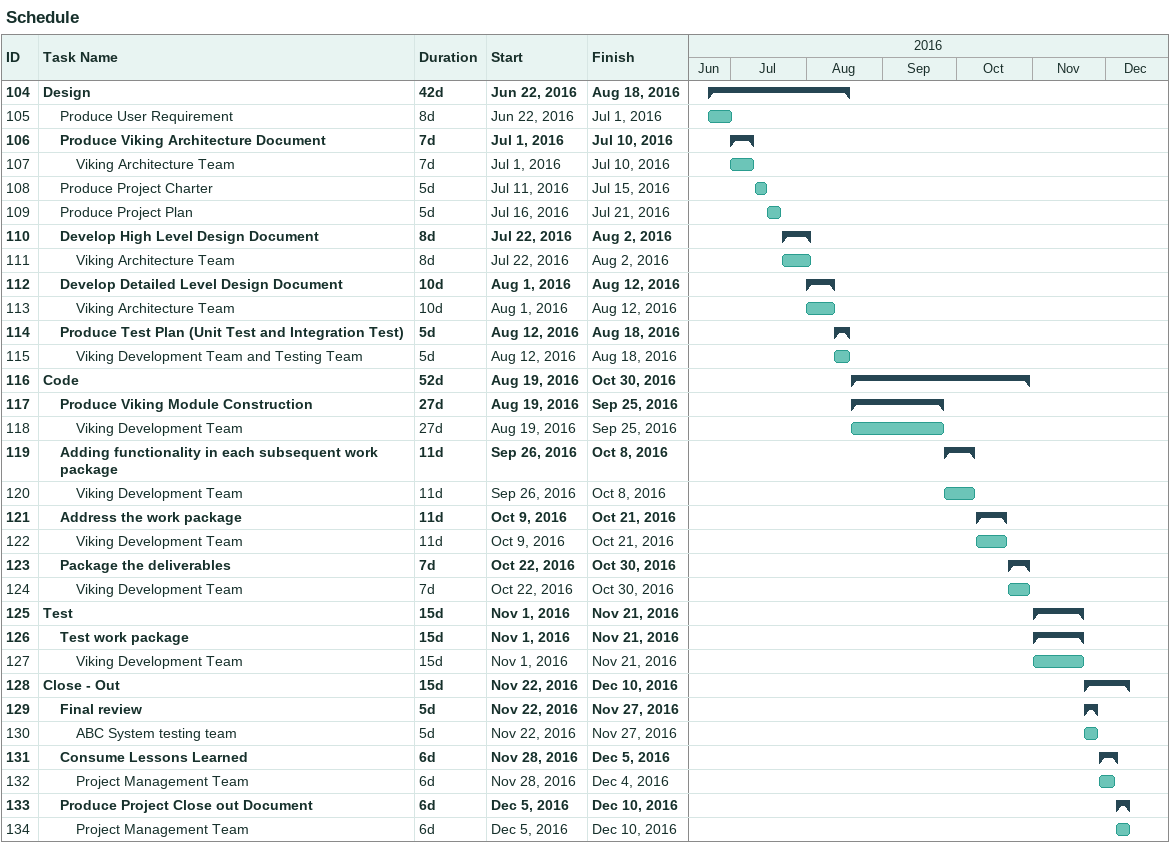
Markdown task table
Schedule

| ID | Level | Task | Duration | Start | Finish |
|---|---|---|---|---|---|
| 104 | 1 | **Design** | 42d | 2016-06-22 | 2016-08-18 |
| 105 | 2 | Produce User Requirement | 8d | 2016-06-22 | 2016-07-01 |
| 106 | 2 | **Produce Viking Architecture Document** | 7d | 2016-07-01 | 2016-07-10 |
| 107 | 3 | Viking Architecture Team | 7d | 2016-07-01 | 2016-07-10 |
| 108 | 2 | Produce Project Charter | 5d | 2016-07-11 | 2016-07-15 |
| 109 | 2 | Produce Project Plan | 5d | 2016-07-16 | 2016-07-21 |
| 110 | 2 | **Develop High Level Design Document** | 8d | 2016-07-22 | 2016-08-02 |
| 111 | 3 | Viking Architecture Team | 8d | 2016-07-22 | 2016-08-02 |
| 112 | 2 | **Develop Detailed Level Design Document** | 10d | 2016-08-01 | 2016-08-12 |
| 113 | 3 | Viking Architecture Team | 10d | 2016-08-01 | 2016-08-12 |
| 114 | 2 | **Produce Test Plan (Unit Test and Integration Test)** | 5d | 2016-08-12 | 2016-08-18 |
| 115 | 3 | Viking Development Team and Testing Team | 5d | 2016-08-12 | 2016-08-18 |
| 116 | 1 | **Code** | 52d | 2016-08-19 | 2016-10-30 |
| 117 | 2 | **Produce Viking Module Construction** | 27d | 2016-08-19 | 2016-09-25 |
| 118 | 3 | Viking Development Team | 27d | 2016-08-19 | 2016-09-25 |
| 119 | 2 | **Adding functionality in each subsequent work package** | 11d | 2016-09-26 | 2016-10-08 |
| 120 | 3 | Viking Development Team | 11d | 2016-09-26 | 2016-10-08 |
| 121 | 2 | **Address the work package** | 11d | 2016-10-09 | 2016-10-21 |
| 122 | 3 | Viking Development Team | 11d | 2016-10-09 | 2016-10-21 |
| 123 | 2 | **Package the deliverables** | 7d | 2016-10-22 | 2016-10-30 |
| 124 | 3 | Viking Development Team | 7d | 2016-10-22 | 2016-10-30 |
| 125 | 1 | **Test** | 15d | 2016-11-01 | 2016-11-21 |
| 126 | 2 | **Test work package** | 15d | 2016-11-01 | 2016-11-21 |
| 127 | 3 | Viking Development Team | 15d | 2016-11-01 | 2016-11-21 |
| 128 | 1 | **Close - Out** | 15d | 2016-11-22 | 2016-12-10 |
| 129 | 2 | **Final review** | 5d | 2016-11-22 | 2016-11-27 |
| 130 | 3 | ABC System testing team | 5d | 2016-11-22 | 2016-11-27 |
| 131 | 2 | **Consume Lessons Learned** | 6d | 2016-11-28 | 2016-12-05 |
| 132 | 3 | Project Management Team | 6d | 2016-11-28 | 2016-12-04 |
| 133 | 2 | **Produce Project Close out Document** | 6d | 2016-12-05 | 2016-12-10 |
| 134 | 3 | Project Management Team | 6d | 2016-12-05 | 2016-12-10 |
